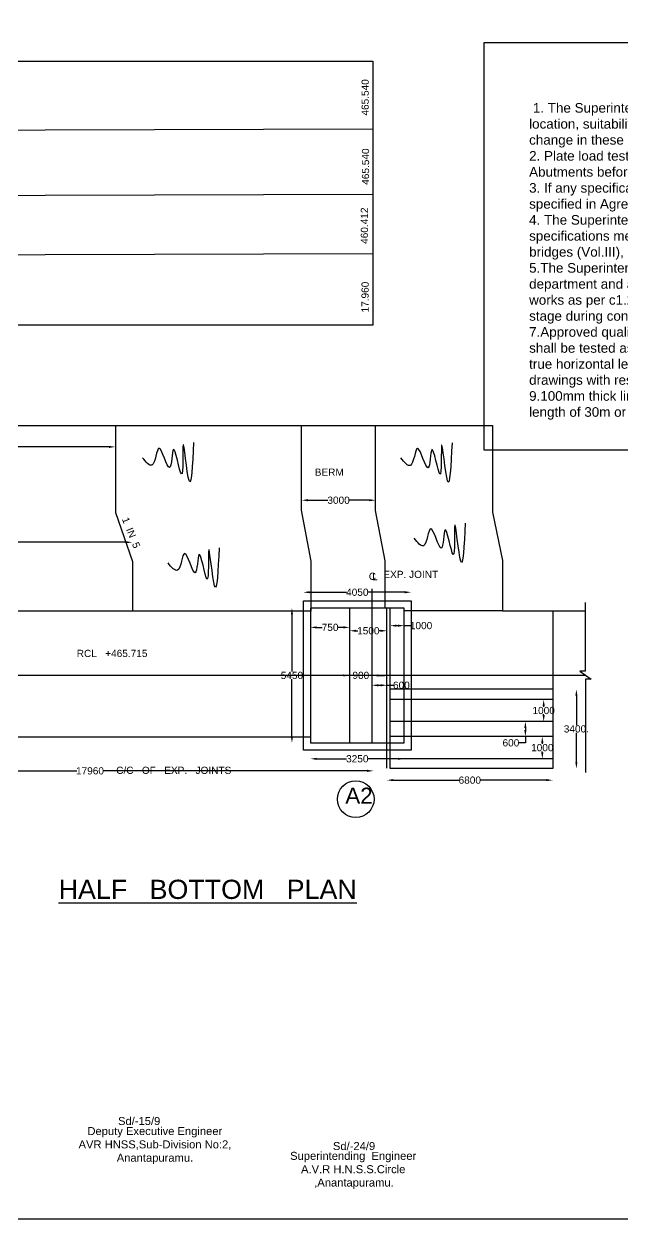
# Model space of a CAD drawing. Header units: inches. Extents: x 10443 to 13629, y 23 to 2344.
# Drawn here: x 11589 to 12336, y 23 to 1517 of the extents above; entities that cross this region are included whole.
import ezdxf

# ---------------------------------------------------------------- set-up
doc = ezdxf.new("R2010")
doc.units = ezdxf.units.IN
doc.header["$MEASUREMENT"] = 0
for name, color, linetype in [('DIMENSIONS', 7, 'Continuous'), ('DRAWING', 2, 'Continuous'), ('TEXT', 1, 'Continuous')]:
    doc.layers.add(name, color=color, linetype=linetype)
doc.styles.get("Standard").update_dxf_attribs({"font": 'arial.ttf', "height": 9})
doc.dimstyles.get("Standard").update_dxf_attribs({"dimtxt": 10, "dimasz": 8, "dimexe": 0.18, "dimexo": 0.0625, "dimgap": 0.09, "dimtad": 0, "dimtih": 1, "dimtoh": 1, "dimdec": 4, "dimzin": 0, "dimdsep": 46, "dimtxsty": 'Standard', "dimcen": 0.09, "dimse1": 1, "dimse2": 1, "dimadec": 0, "dimazin": 0, "dimtfac": 1, "dimtdec": 4, "dimtofl": 0, "dimtmove": 0, "dimatfit": 3, "dimfxl": 1, "dimtolj": 1, "dimtzin": 0, "dimarcsym": 0})

# ---------------------------------------------------------------- blocks, each defined once
blk = doc.blocks.new('*D37')
at = {"layer": 'Defpoints', "color": 0, "transparency": 16777216}
for p in [(11240.8, 986.9), (11702.9, 988.5), (11702.9, 986.9)]:
    blk.add_point(p, dxfattribs=at)
at = {"layer": 'DIMENSIONS', "color": 0, "lineweight": -2, "transparency": 16777216}
for p, q in [((11248.8, 988.5), (11455.3, 988.5)), ((11694.9, 988.5), (11488.4, 988.5))]:
    blk.add_line(p, q, dxfattribs=at)
at = {"layer": 'DIMENSIONS', "color": 0, "transparency": 16777216}
for points in [[(11248.8, 989.8), (11248.8, 987.1), (11240.8, 988.5)], [(11694.9, 989.8), (11694.9, 987.1), (11702.9, 988.5)]]:
    blk.add_solid(points, dxfattribs=at)
at = {"layer": 'DIMENSIONS', "color": 0, "transparency": 16777216, "insert": (11471.9, 988.5), "char_height": 9, "attachment_point": 5}
blk.add_mtext('\\A1;15000', dxfattribs=at)
blk = doc.blocks.new('*D38')
at = {"layer": 'Defpoints', "color": 0, "transparency": 16777216}
for p in [(11724.1, 869.3), (11220.4, 847.1), (11724.1, 845.4)]:
    blk.add_point(p, dxfattribs=at)
at = {"layer": 'DIMENSIONS', "color": 0, "lineweight": -2, "transparency": 16777216}
for p, q in [((11228.4, 869.3), (11455.7, 869.3)), ((11716.1, 869.3), (11488.8, 869.3))]:
    blk.add_line(p, q, dxfattribs=at)
at = {"layer": 'DIMENSIONS', "color": 0, "transparency": 16777216}
for points in [[(11228.4, 870.6), (11228.4, 868), (11220.4, 869.3)], [(11716.1, 870.6), (11716.1, 868), (11724.1, 869.3)]]:
    blk.add_solid(points, dxfattribs=at)
at = {"layer": 'DIMENSIONS', "color": 0, "transparency": 16777216, "insert": (11472.3, 869.3), "char_height": 9, "attachment_point": 5}
blk.add_mtext('\\A1;16400', dxfattribs=at)
blk = doc.blocks.new('*D44')
at = {"layer": 'Defpoints', "color": 0, "transparency": 16777216}
for p in [(11935.6, 921.8), (12028.1, 921.8), (12028.1, 921.8)]:
    blk.add_point(p, dxfattribs=at)
at = {"layer": 'DIMENSIONS', "color": 0, "lineweight": -2, "transparency": 16777216}
for p, q in [((11943.6, 921.8), (11968.3, 921.8)), ((12020.1, 921.8), (11995.4, 921.8))]:
    blk.add_line(p, q, dxfattribs=at)
at = {"layer": 'DIMENSIONS', "color": 0, "transparency": 16777216}
for points in [[(11943.6, 923.2), (11943.6, 920.5), (11935.6, 921.8)], [(12020.1, 923.2), (12020.1, 920.5), (12028.1, 921.8)]]:
    blk.add_solid(points, dxfattribs=at)
at = {"layer": 'DIMENSIONS', "color": 0, "transparency": 16777216, "insert": (11981.8, 921.8), "char_height": 9, "attachment_point": 5}
blk.add_mtext('\\A1;3000', dxfattribs=at)
blk = doc.blocks.new('*D45')
at = {"layer": 'Defpoints', "color": 0, "transparency": 16777216}
for p in [(12072.6, 806.8), (11937.8, 796.1), (12072.6, 796.1)]:
    blk.add_point(p, dxfattribs=at)
at = {"layer": 'DIMENSIONS', "color": 0, "lineweight": -2, "transparency": 16777216}
for p, q in [((11945.8, 806.8), (11991.5, 806.8)), ((12064.6, 806.8), (12018.9, 806.8))]:
    blk.add_line(p, q, dxfattribs=at)
at = {"layer": 'DIMENSIONS', "color": 0, "transparency": 16777216}
for points in [[(11945.8, 808.2), (11945.8, 805.5), (11937.8, 806.8)], [(12064.6, 808.2), (12064.6, 805.5), (12072.6, 806.8)]]:
    blk.add_solid(points, dxfattribs=at)
at = {"layer": 'DIMENSIONS', "color": 0, "transparency": 16777216, "insert": (12005.2, 806.8), "char_height": 9, "attachment_point": 5}
blk.add_mtext('\\A1;4050', dxfattribs=at)
blk = doc.blocks.new('*D46')
at = {"layer": 'Defpoints', "color": 0, "transparency": 16777216}
for p in [(11946.6, 762.9), (11995.7, 762.9), (11995.7, 762.9)]:
    blk.add_point(p, dxfattribs=at)
at = {"layer": 'DIMENSIONS', "color": 0, "lineweight": -2, "transparency": 16777216}
for p, q in [((11954.6, 762.9), (11961.2, 762.9)), ((11987.7, 762.9), (11981.1, 762.9))]:
    blk.add_line(p, q, dxfattribs=at)
at = {"layer": 'DIMENSIONS', "color": 0, "transparency": 16777216}
for points in [[(11954.6, 764.3), (11954.6, 761.6), (11946.6, 762.9)], [(11987.7, 764.3), (11987.7, 761.6), (11995.7, 762.9)]]:
    blk.add_solid(points, dxfattribs=at)
at = {"layer": 'DIMENSIONS', "color": 0, "transparency": 16777216, "insert": (11971.2, 762.9), "char_height": 9, "attachment_point": 5}
blk.add_mtext('\\A1;750', dxfattribs=at)
blk = doc.blocks.new('*D47')
at = {"layer": 'Defpoints', "color": 0, "transparency": 16777216}
for p in [(11995.7, 758.7), (12042.3, 758.7), (12042.3, 758.7)]:
    blk.add_point(p, dxfattribs=at)
at = {"layer": 'DIMENSIONS', "color": 0, "lineweight": -2, "transparency": 16777216}
for p, q in [((12003.7, 758.7), (12005.9, 758.7)), ((12034.3, 758.7), (12032.1, 758.7))]:
    blk.add_line(p, q, dxfattribs=at)
at = {"layer": 'DIMENSIONS', "color": 0, "transparency": 16777216}
for points in [[(12003.7, 760), (12003.7, 757.3), (11995.7, 758.7)], [(12034.3, 760), (12034.3, 757.3), (12042.3, 758.7)]]:
    blk.add_solid(points, dxfattribs=at)
at = {"layer": 'DIMENSIONS', "color": 0, "transparency": 16777216, "insert": (12019, 758.7), "char_height": 9, "attachment_point": 5}
blk.add_mtext('\\A1;1500', dxfattribs=at)
blk = doc.blocks.new('*D48')
at = {"layer": 'Defpoints', "color": 0, "transparency": 16777216}
for p in [(12046.1, 765.1), (12063.9, 765.1), (12063.9, 765.1)]:
    blk.add_point(p, dxfattribs=at)
at = {"layer": 'DIMENSIONS', "color": 0, "lineweight": -2, "transparency": 16777216}
for p, q in [((12054.1, 765.1), (12055.9, 765.1)), ((12063.9, 765.1), (12071.9, 765.1))]:
    blk.add_line(p, q, dxfattribs=at)
at = {"layer": 'DIMENSIONS', "color": 0, "transparency": 16777216}
for points in [[(12054.1, 766.4), (12054.1, 763.7), (12046.1, 765.1)], [(12055.9, 766.4), (12055.9, 763.7), (12063.9, 765.1)]]:
    blk.add_solid(points, dxfattribs=at)
at = {"layer": 'DIMENSIONS', "color": 0, "transparency": 16777216, "insert": (12084.9, 765.1), "char_height": 9, "attachment_point": 5}
blk.add_mtext('\\A1;1000', dxfattribs=at)
blk = doc.blocks.new('*D49')
at = {"layer": 'Defpoints', "color": 0, "transparency": 16777216}
for p in [(11946.6, 787.1), (11923.5, 618.6), (11946.6, 618.6)]:
    blk.add_point(p, dxfattribs=at)
at = {"layer": 'DIMENSIONS', "color": 0, "lineweight": -2, "transparency": 16777216}
for p, q in [((11923.5, 779.1), (11923.5, 707.6)), ((11923.5, 626.6), (11923.5, 698.2))]:
    blk.add_line(p, q, dxfattribs=at)
at = {"layer": 'DIMENSIONS', "color": 0, "transparency": 16777216}
for points in [[(11922.2, 779.1), (11924.9, 779.1), (11923.5, 787.1)], [(11922.2, 626.6), (11924.9, 626.6), (11923.5, 618.6)]]:
    blk.add_solid(points, dxfattribs=at)
at = {"layer": 'DIMENSIONS', "color": 0, "transparency": 16777216, "insert": (11923.5, 702.9), "char_height": 9, "attachment_point": 5}
blk.add_mtext('\\A1;5450', dxfattribs=at)
blk = doc.blocks.new('*D50')
at = {"layer": 'Defpoints', "color": 0, "transparency": 16777216}
for p in [(11995.7, 702.9), (12023.4, 702.9), (12023.4, 702.9)]:
    blk.add_point(p, dxfattribs=at)
at = {"layer": 'DIMENSIONS', "color": 0, "lineweight": -2, "transparency": 16777216}
for p, q in [((11987.7, 702.9), (11979.7, 702.9)), ((12031.4, 702.9), (12039.4, 702.9))]:
    blk.add_line(p, q, dxfattribs=at)
at = {"layer": 'DIMENSIONS', "color": 0, "transparency": 16777216}
for points in [[(11987.7, 704.2), (11987.7, 701.5), (11995.7, 702.9)], [(12031.4, 704.2), (12031.4, 701.5), (12023.4, 702.9)]]:
    blk.add_solid(points, dxfattribs=at)
at = {"layer": 'DIMENSIONS', "color": 0, "transparency": 16777216, "insert": (12009.6, 702.9), "char_height": 9, "attachment_point": 5}
blk.add_mtext('\\A1;900', dxfattribs=at)
blk = doc.blocks.new('*D51')
at = {"layer": 'Defpoints', "color": 0, "transparency": 16777216}
for p in [(12023.4, 693.1), (12042.3, 693.1), (12042.3, 690.6)]:
    blk.add_point(p, dxfattribs=at)
at = {"layer": 'DIMENSIONS', "color": 0, "lineweight": -2, "transparency": 16777216}
for p, q in [((12031.4, 690.6), (12034.3, 690.6)), ((12042.3, 690.6), (12050.3, 690.6))]:
    blk.add_line(p, q, dxfattribs=at)
at = {"layer": 'DIMENSIONS', "color": 0, "transparency": 16777216}
for points in [[(12031.4, 691.9), (12031.4, 689.2), (12023.4, 690.6)], [(12034.3, 691.9), (12034.3, 689.2), (12042.3, 690.6)]]:
    blk.add_solid(points, dxfattribs=at)
at = {"layer": 'DIMENSIONS', "color": 0, "transparency": 16777216, "insert": (12060.3, 690.6), "char_height": 9, "attachment_point": 5}
blk.add_mtext('\\A1;600', dxfattribs=at)
blk = doc.blocks.new('*D54')
at = {"layer": 'Defpoints', "color": 0, "transparency": 16777216}
for p in [(12025.5, 583.6), (11471.1, 578.1), (12025.5, 572)]:
    blk.add_point(p, dxfattribs=at)
at = {"layer": 'DIMENSIONS', "color": 0, "lineweight": -2, "transparency": 16777216}
for p, q in [((11479.1, 583.6), (11654.5, 583.6)), ((12017.5, 583.6), (11687.7, 583.6))]:
    blk.add_line(p, q, dxfattribs=at)
at = {"layer": 'DIMENSIONS', "color": 0, "transparency": 16777216}
for points in [[(11479.1, 585), (11479.1, 582.3), (11471.1, 583.6)], [(12017.5, 585), (12017.5, 582.3), (12025.5, 583.6)]]:
    blk.add_solid(points, dxfattribs=at)
at = {"layer": 'DIMENSIONS', "color": 0, "transparency": 16777216, "insert": (11671.1, 583.6), "char_height": 9, "attachment_point": 5}
blk.add_mtext('\\A1;17960', dxfattribs=at)
blk = doc.blocks.new('*D55')
at = {"layer": 'Defpoints', "color": 0, "transparency": 16777216}
for p in [(11946.6, 618.6), (12063.9, 618.6), (12063.9, 598.7)]:
    blk.add_point(p, dxfattribs=at)
at = {"layer": 'DIMENSIONS', "color": 0, "lineweight": -2, "transparency": 16777216}
for p, q in [((11954.6, 598.7), (11991.7, 598.7)), ((12055.9, 598.7), (12018.7, 598.7))]:
    blk.add_line(p, q, dxfattribs=at)
at = {"layer": 'DIMENSIONS', "color": 0, "transparency": 16777216}
for points in [[(11954.6, 600), (11954.6, 597.3), (11946.6, 598.7)], [(12055.9, 600), (12055.9, 597.3), (12063.9, 598.7)]]:
    blk.add_solid(points, dxfattribs=at)
at = {"layer": 'DIMENSIONS', "color": 0, "transparency": 16777216, "insert": (12005.2, 598.7), "char_height": 9, "attachment_point": 5}
blk.add_mtext('\\A1;3250', dxfattribs=at)
blk = doc.blocks.new('*D56')
at = {"layer": 'Defpoints', "color": 0, "transparency": 16777216}
for p in [(12249.4, 685.5), (12249.4, 586.4), (12279, 586.4)]:
    blk.add_point(p, dxfattribs=at)
at = {"layer": 'DIMENSIONS', "color": 0, "lineweight": -2, "transparency": 16777216}
for p, q in [((12279, 677.5), (12279, 640.6)), ((12279, 594.4), (12279, 631.3))]:
    blk.add_line(p, q, dxfattribs=at)
at = {"layer": 'DIMENSIONS', "color": 0, "transparency": 16777216}
for points in [[(12277.7, 677.5), (12280.4, 677.5), (12279, 685.5)], [(12277.7, 594.4), (12280.4, 594.4), (12279, 586.4)]]:
    blk.add_solid(points, dxfattribs=at)
at = {"layer": 'DIMENSIONS', "color": 0, "transparency": 16777216, "insert": (12279, 636), "char_height": 9, "attachment_point": 5}
blk.add_mtext('\\A1;3400.', dxfattribs=at)
blk = doc.blocks.new('*D57')
at = {"layer": 'Defpoints', "color": 0, "transparency": 16777216}
for p in [(12238.1, 672.7), (12238.1, 645.3), (12238.1, 645.3)]:
    blk.add_point(p, dxfattribs=at)
at = {"layer": 'DIMENSIONS', "color": 0, "lineweight": -2, "transparency": 16777216}
for p, q in [((12238.1, 664.7), (12238.1, 663.7)), ((12238.1, 653.3), (12238.1, 654.3))]:
    blk.add_line(p, q, dxfattribs=at)
at = {"layer": 'DIMENSIONS', "color": 0, "transparency": 16777216}
for points in [[(12236.8, 664.7), (12239.5, 664.7), (12238.1, 672.7)], [(12236.8, 653.3), (12239.5, 653.3), (12238.1, 645.3)]]:
    blk.add_solid(points, dxfattribs=at)
at = {"layer": 'DIMENSIONS', "color": 0, "transparency": 16777216, "insert": (12238.1, 659), "char_height": 9, "attachment_point": 5}
blk.add_mtext('\\A1;1000', dxfattribs=at)
blk = doc.blocks.new('*D58')
at = {"layer": 'Defpoints', "color": 0, "transparency": 16777216}
for p in [(12228.6, 645.3), (12215.3, 626.6), (12228.6, 626.6)]:
    blk.add_point(p, dxfattribs=at)
at = {"layer": 'DIMENSIONS', "color": 0, "lineweight": -2, "transparency": 16777216}
for p, q in [((12215.3, 637.3), (12215.3, 634.6)), ((12215.3, 618.6), (12207.3, 618.6)), ((12215.3, 626.6), (12215.3, 618.6))]:
    blk.add_line(p, q, dxfattribs=at)
at = {"layer": 'DIMENSIONS', "color": 0, "transparency": 16777216}
for points in [[(12213.9, 637.3), (12216.6, 637.3), (12215.3, 645.3)], [(12213.9, 634.6), (12216.6, 634.6), (12215.3, 626.6)]]:
    blk.add_solid(points, dxfattribs=at)
at = {"layer": 'DIMENSIONS', "color": 0, "transparency": 16777216, "insert": (12197.2, 618.6), "char_height": 9, "attachment_point": 5}
blk.add_mtext('\\A1;600', dxfattribs=at)
blk = doc.blocks.new('*D59')
at = {"layer": 'Defpoints', "color": 0, "transparency": 16777216}
for p in [(12241.9, 626.6), (12236.4, 598.7), (12241.9, 598.7)]:
    blk.add_point(p, dxfattribs=at)
at = {"layer": 'DIMENSIONS', "color": 0, "lineweight": -2, "transparency": 16777216}
for p, q in [((12236.4, 618.6), (12236.4, 617.3)), ((12236.4, 606.7), (12236.4, 607.9))]:
    blk.add_line(p, q, dxfattribs=at)
at = {"layer": 'DIMENSIONS', "color": 0, "transparency": 16777216}
for points in [[(12235.1, 618.6), (12237.8, 618.6), (12236.4, 626.6)], [(12235.1, 606.7), (12237.8, 606.7), (12236.4, 598.7)]]:
    blk.add_solid(points, dxfattribs=at)
at = {"layer": 'DIMENSIONS', "color": 0, "transparency": 16777216, "insert": (12236.4, 612.6), "char_height": 9, "attachment_point": 5}
blk.add_mtext('\\A1;1000', dxfattribs=at)
blk = doc.blocks.new('*D60')
at = {"layer": 'Defpoints', "color": 0, "transparency": 16777216}
for p in [(12042.3, 586.9), (12249.4, 586.9), (12249.4, 572)]:
    blk.add_point(p, dxfattribs=at)
at = {"layer": 'DIMENSIONS', "color": 0, "lineweight": -2, "transparency": 16777216}
for p, q in [((12050.3, 572), (12132.3, 572)), ((12241.4, 572), (12159.4, 572))]:
    blk.add_line(p, q, dxfattribs=at)
at = {"layer": 'DIMENSIONS', "color": 0, "transparency": 16777216}
for points in [[(12050.3, 573.4), (12050.3, 570.7), (12042.3, 572)], [(12241.4, 573.4), (12241.4, 570.7), (12249.4, 572)]]:
    blk.add_solid(points, dxfattribs=at)
at = {"layer": 'DIMENSIONS', "color": 0, "transparency": 16777216, "insert": (12145.8, 572), "char_height": 9, "attachment_point": 5}
blk.add_mtext('\\A1;6800', dxfattribs=at)

msp = doc.modelspace()

# ---------------------------------------------------------------- linework, layer by layer
at = {"color": 0}
for points in [[(12163.67154, 1493.86827), (12921.24694, 1493.86827), (12921.24694, 984.32724), (12163.67154, 984.32724)], [(11937.79594, 796.08082), (12072.60159, 796.08082), (12072.60159, 609.52822), (11937.79594, 609.52822)], [(12063.857, 787.11603), (11946.6105, 787.11603), (11946.6105, 618.61602), (12063.857, 618.61602)]]:
    msp.add_lwpolyline(points, close=True, dxfattribs=at)
for points in [[(10699.42826, 586.3245), (10699.42826, 845.16677), (10710.14638, 908.76278), (10710.14638, 1015.04164), (11470.47093, 1015.04164), (11470.47093, 1027.74812), (11485.69756, 1005.70505), (11485.69756, 1015.04164), (12174.12843, 1015.04164), (12174.12843, 907.08646), (12186.85394, 846.33355), (12186.85394, 783.62949), (12290.08827, 783.62949)], [(11702.93773, 1015.04164), (11702.93773, 906.6732), (11724.13807, 845.433), (11724.13807, 783.03245)], [(11946.6105, 783.03245), (11947.63228, 783.03245), (11947.63228, 845.84073), (11935.64518, 909.23102), (11935.64518, 1015.04164)], [(12040.10795, 787.11603), (12040.10795, 846.22725), (12028.05427, 909.16158), (12028.05427, 1015.04164)], [(12023.42177, 810.89437), (12023.42177, 618.61602)], [(12290.08827, 794.18319), (12290.08827, 708.40664), (12283.43629, 708.40664), (12297.68473, 698.15609), (12290.21716, 698.15609), (12290.21716, 581.71002)], [(11946.6105, 783.03245), (11535.22038, 783.03245)], [(11995.71141, 618.61602), (11995.71141, 787.11603)], [(12042.27385, 586.88746), (12042.27385, 787.11603)], [(12249.39479, 783.62949), (12249.39479, 586.38308), (12046.10813, 586.38308), (12046.10813, 787.11603)], [(12186.85394, 783.62949), (12063.857, 783.62949)], [(10633.70855, 703.31556), (12289.62339, 703.31556)], [(12249.39479, 685.51722), (12046.10813, 685.51722)], [(12249.39479, 672.67591), (12046.10813, 672.67591)], [(12249.39479, 645.31735), (12046.10813, 645.31735)], [(11946.6105, 625.82922), (11535.22038, 625.82922)], [(12249.39479, 626.58088), (12046.10813, 626.58088)], [(12249.39479, 598.66433), (12046.10813, 598.66433)]]:
    msp.add_lwpolyline(points, dxfattribs=at)
at = {"layer": 'DIMENSIONS', "color": 0}
msp.add_circle((12003.22667, 548.22305), 22.93049, dxfattribs=at)
at = {"layer": 'DRAWING', "color": 0}
for points in [[(10659.45847, 1470.38237), (12024.60402, 1470.38237), (12024.60402, 1140.73707), (10659.05148, 1140.73707), (10659.45847, 1470.38237)], [(12024.60402, 1385.65569), (10659.34857, 1381.36785)], [(12024.60402, 1304.05262), (10659.34857, 1299.76478)], [(12024.60402, 1229.68775), (10659.34857, 1225.39991)]]:
    msp.add_lwpolyline(points, dxfattribs=at)
at = {"layer": 'TEXT', "color": 0}
msp.add_lwpolyline([(13628.81046, 23.47349), (10442.90032, 23.47349), (10442.90032, 2343.84823), (13628.81046, 2343.84823)], close=True, dxfattribs=at)
for points in [[(11800.61272, 993.90232), (11794.92864, 946.28269), (11787.47198, 991.18621), (11785.35829, 954.64976), (11775.32431, 985.37635), (11770.63308, 962.59181), (11757.34132, 986.80853), (11748.48013, 965.71655), (11736.62179, 974.96056)], [(12123.6426, 993.55257), (12117.95852, 945.93294), (12110.50185, 990.83646), (12108.38816, 954.30002), (12098.35418, 985.0266), (12093.66296, 962.24206), (12080.3712, 986.45878), (12071.51001, 965.3668), (12059.65167, 974.61081)], [(12140.18176, 893.22424), (12134.49768, 845.60461), (12127.04101, 890.50813), (12124.92733, 853.97169), (12114.89335, 884.69827), (12110.20212, 861.91373), (12096.91036, 886.13045), (12088.04917, 865.03847), (12076.19083, 874.28248)], [(11832.60792, 862.42918), (11826.92384, 814.80955), (11819.46717, 859.71307), (11817.35349, 823.17663), (11807.31951, 853.90322), (11802.62828, 831.11867), (11789.33652, 855.33539), (11780.47533, 834.24341), (11768.61699, 843.48742)]]:
    msp.add_spline(points, degree=3, dxfattribs=at)

# ---------------------------------------------------------------- texts
for s, rotation, p in [('465.540', 90, (12019.50882, 1402.50574)), ('465.540', 90, (12019.95775, 1315.993)), ('460.412', 90, (12018.57502, 1242.17936)), ('17.960', 90, (12019.40616, 1156.46031)), ('1  IN  5', 291.91335845, (11710.81886, 898.3631))]:
    msp.add_text(s, height=9, rotation=rotation, dxfattribs=at).set_placement(p)
for s, height, p in [('BERM', 9, (11952.01816, 952.39615)), ('C', 9, (12019.56912, 822.27182)), ('L', 9, (12023.87056, 821.78066)), ('EXP. JOINT ', 9, (12037.79914, 824.67569)), ('RCL   +465.715', 9, (11654.54833, 725.9055)), ('C/C   OF   EXP.   JOINTS', 9, (11703.87169, 579.80876)), ('A2', 20, (11990.21167, 542.65759)), ('%%UHALF   BOTTOM   PLAN', 24, (11631.96616, 423.56698)), ('Sd/-15/9', 10, (11706.15375, 141.03473)), ('Sd/-24/9', 10, (11974.72313, 109.74152))]:
    msp.add_text(s, height=height, dxfattribs=at).set_placement(p)
at = {"layer": 'TEXT', "color": 0, "attachment_point": 1}
for s, insert, char_height, width in [(" 1. The Superintending Engineer/ HNSS/ATP has to ensure S.B.C, H.P's, T.P's, levels, location, suitability of structure before execution as per Tender Agreement. If there in any change in these particulars, the design needs revision. \\P2. Plate load test shall be conducted to ensure the SBC of foundation strata of Pier & Abutments before execution.\\P3. If any specifications & standards proposed in the approved drawings are lower than those specified in Agreement, the specifications & standards in Agreement shall be adopted.\\P4. The Superintending Engineer is instructed to strictly follow the notes, standards & specifications mentioned in the standard plans for highway bridges for concrete 'T' beam bridges (Vol.III), IRC codes and approved drawings.\\P5.The Superintending Engineer is instructed to obtain concurrence from the concerned department and also ensure carriage way width(R&B/P.R) before taking up the execution of works as per c1.21 of special condition of Agreement. 6.Special care shall be taken at every stage during construction for all R.C.0 components. \\P7.Approved quality type bearings shall be obtained from any approved Testing Institute and shall be tested as per provisions of IRC:83 (Part.II-1987) and the bearing shall be placed at true horizontal level and the level shall be checked thoroughly, 8.Any deviation in design & drawings with respect to Agreement conditions shall be taken care of before execution.. \\P9.100mm thick lining in C.CM 15 grade on either side of the structure shall be provided for a length of 30m or as per Agreement.", (12219.95288, 1418.19115), 12, 700.3039793), ('\\pi19.987;Deputy Executive Engineer  \\P\\pi8.9258;AVR HNSS,Sub-Division No:2,\\P\\pi56.644;Anantapuramu.', (11647.94356, 138.50145), 10, 207.5992331), ('\\pi15.903;Superintending  Engineer  \\P\\pi29.604;A.V.R H.N.S.S.Circle \\P\\pi46.002;,Anantapuramu.', (11905.33073, 107.51051), 10, 189.0369815)]:
    msp.add_mtext(s, dxfattribs=dict(at, insert=insert, char_height=char_height, width=width))

# ---------------------------------------------------------------- dimensions: what is measured, and where the dimension line sits
at = {"layer": 'DIMENSIONS', "color": 0}
for base, p1, p2, text, picture, middle in [((11702.93773, 988.47175), (11240.76891, 986.88478), (11702.93773, 986.88478), '15000', '*D37', (11471.85332, 988.47175)), ((12028.05427, 921.82486), (11935.64518, 921.82486), (12028.05427, 921.82486), '3000', '*D44', (11981.84973, 921.82486)), ((11724.13807, 869.29685), (11220.37751, 847.07358), (11724.13807, 845.433), '16400', '*D38', (11472.25779, 869.29685)), ((12072.60159, 806.83977), (11937.79594, 796.08082), (12072.60159, 796.08082), '4050', '*D45', (12005.19876, 806.83977)), ((11995.71141, 762.92728), (11946.6105, 762.92728), (11995.71141, 762.92728), '750', '*D46', (11971.16096, 762.92728)), ((12042.27385, 758.65409), (11995.71141, 758.65409), (12042.27385, 758.65409), '1500', '*D47', (12018.99263, 758.65409)), ((12063.857, 765.06387), (12046.10813, 765.06387), (12063.857, 765.06387), '1000', '*D48', (12084.94666, 765.06387)), ((12023.42177, 702.86602), (11995.71141, 702.86602), (12023.42177, 702.86602), '900', '*D50', (12009.56659, 702.86602)), ((12042.27385, 690.58102), (12023.42177, 693.14159), (12042.27385, 693.14159), '600', '*D51', (12060.31542, 690.58102)), ((12063.857, 598.66433), (11946.6105, 618.61602), (12063.857, 618.61602), '3250', '*D55', (12005.23375, 598.66433)), ((12249.39479, 572.02226), (12042.27385, 586.88746), (12249.39479, 586.88746), '6800', '*D60', (12145.83432, 572.02226))]:
    dim = msp.add_linear_dim(base=base, p1=p1, p2=p2, text=text, dimstyle='Standard', dxfattribs=at)
    dim.commit()
    dim.dimension.update_dxf_attribs({"geometry": picture, "text_midpoint": middle})
for base, p1, p2, text, picture, middle in [((11923.53175, 618.61602), (11946.6105, 787.11603), (11946.6105, 618.61602), '5450', '*D49', (11923.53175, 702.86602)), ((12238.12285, 645.31735), (12238.12285, 672.67591), (12238.12285, 645.31735), '1000', '*D57', (12238.12285, 658.99663)), ((12279.03762, 586.38308), (12249.39479, 685.51722), (12249.39479, 586.38308), '3400.', '*D56', (12279.03762, 635.95015)), ((12215.27875, 626.58088), (12228.57606, 645.31735), (12228.57606, 626.58088), '600', '*D58', (12197.23718, 618.58088)), ((12236.41806, 598.66433), (12241.87336, 626.58088), (12241.87336, 598.66433), '1000', '*D59', (12236.41806, 612.6226))]:
    dim = msp.add_linear_dim(base=base, p1=p1, p2=p2, angle=90, text=text, dimstyle='Standard', dxfattribs=at)
    dim.commit()
    dim.dimension.update_dxf_attribs({"geometry": picture, "text_midpoint": middle})
dim = msp.add_linear_dim(base=(12025.48855, 583.62675), p1=(11471.07199, 578.06404), p2=(12025.48855, 571.96313), text='17960', dimstyle='Standard', dxfattribs=at)
dim.commit()
dim.dimension.update_dxf_attribs({"geometry": '*D54', "text_midpoint": (11671.07616, 583.62675), "dimtype": 160})

doc.saveas('drawing.dxf')
